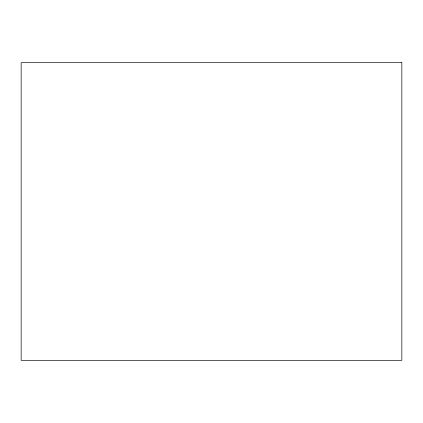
<?xml version="1.0" encoding="UTF-8"?>
<svg xmlns="http://www.w3.org/2000/svg" width="423" height="423" viewBox="0 0 423 423"><rect width="100%" height="100%" fill="white"/><g stroke="black" fill="none" stroke-linecap="round" stroke-linejoin="round"><path stroke-width="0.63" d="M401.85 62.683L21.15 62.683L21.15 360.317L401.85 360.317L401.85 62.683"/></g></svg>
